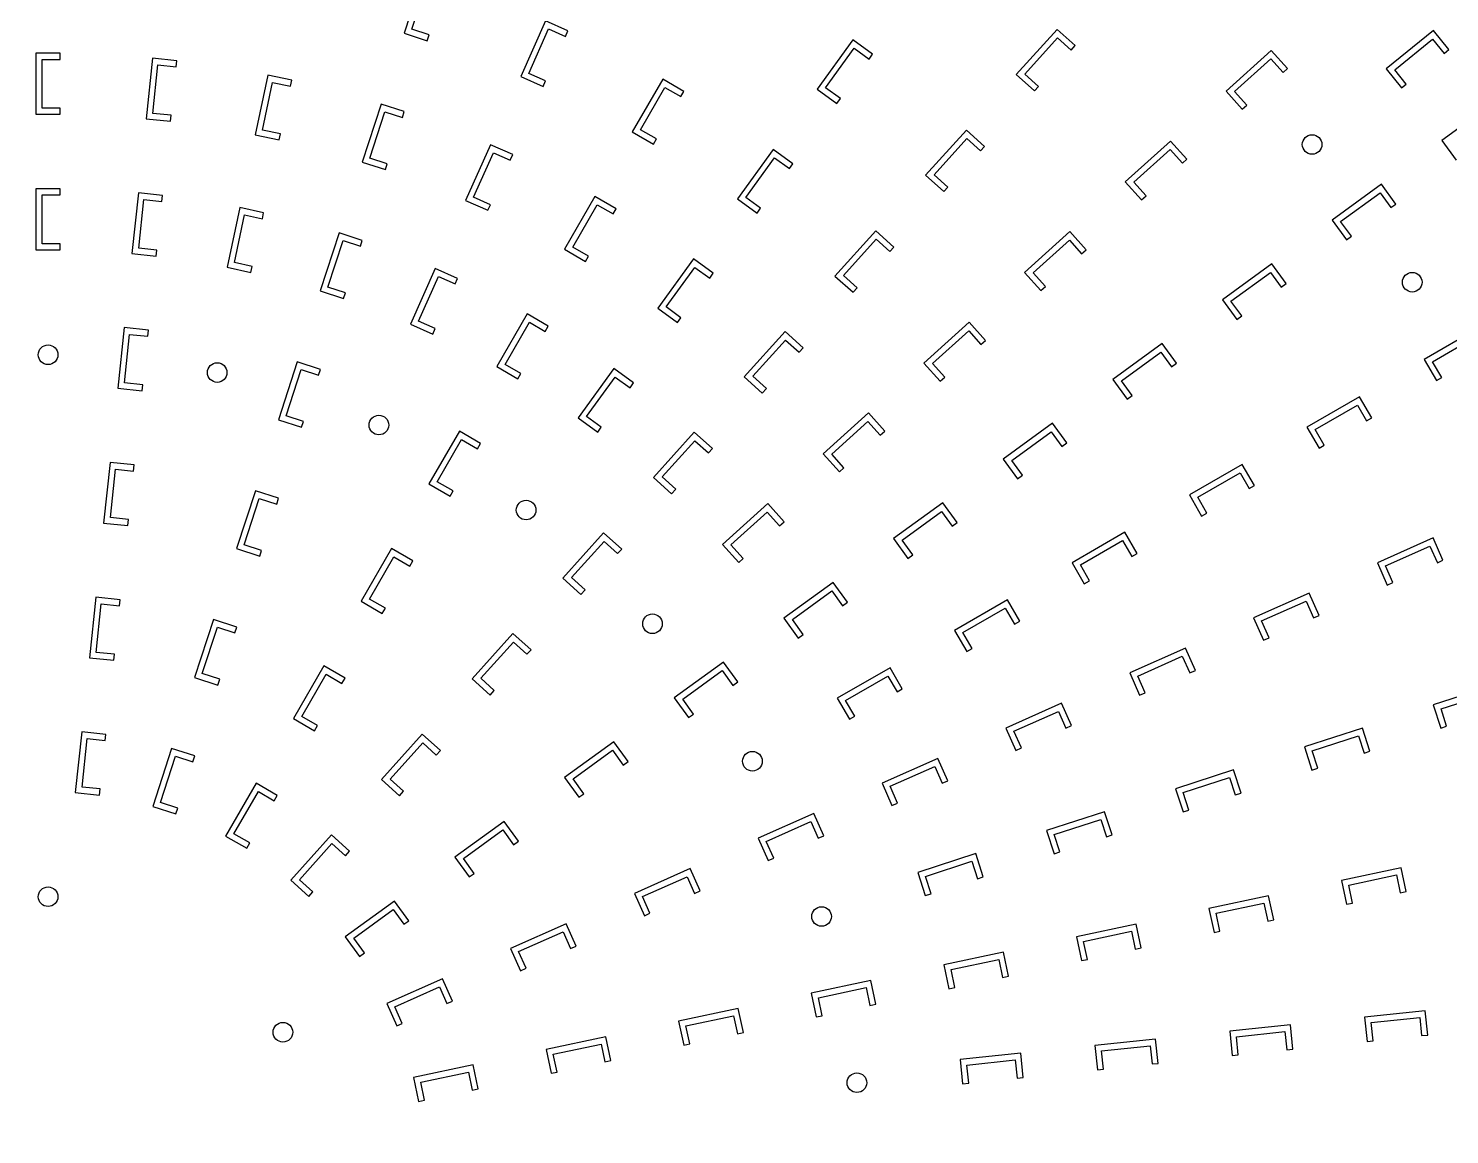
# Model space of a CAD drawing. Header units: inches. Extents: x 0.5 to 33.5, y 56.4 to 89.4.
# Drawn here: x 16.87 to 26.05, y 73.11 to 80.26 of the extents above; entities that cross this region are included whole.
import ezdxf

# ---------------------------------------------------------------- set-up
doc = ezdxf.new("R2010")
doc.units = ezdxf.units.IN
doc.layers.add('blue', color=5, linetype='CONTINUOUS')

msp = doc.modelspace()

# ---------------------------------------------------------------- linework, layer by layer
for p, q in [((19.4195, 80.6011), (19.2978, 80.2267)), ((19.3474, 80.252), (19.4447, 80.5515)), ((20.2112, 80.306), (20.0511, 79.9464)), ((20.355, 80.242), (20.2112, 80.306)), ((19.2978, 80.2267), (19.4476, 80.178)), ((19.4597, 80.2155), (19.3474, 80.252)), ((19.4476, 80.178), (19.4597, 80.2155)), ((20.103, 79.9663), (20.2311, 80.254)), ((20.2311, 80.254), (20.339, 80.206)), ((20.339, 80.206), (20.355, 80.242)), ((22.1951, 80.1844), (21.9637, 79.8659)), ((22.3225, 80.0919), (22.1951, 80.1844)), ((23.5136, 80.2517), (23.2501, 79.9592)), ((23.3057, 79.9621), (23.5165, 80.1961)), ((23.6306, 80.1464), (23.5136, 80.2517)), ((23.5165, 80.1961), (23.6043, 80.1171)), ((25.9435, 80.2436), (25.6375, 79.9958)), ((25.6929, 79.99), (25.9376, 80.1882)), ((25.9376, 80.1882), (26.012, 80.0964)), ((26.0426, 80.1212), (25.9435, 80.2436)), ((17.0787, 80.0969), (16.9213, 80.0969)), ((16.9213, 80.0969), (16.9213, 79.7031)), ((17.0787, 80.0575), (17.0787, 80.0969)), ((22.0187, 79.8746), (22.2038, 80.1294)), ((22.2038, 80.1294), (22.2994, 80.06)), ((23.6043, 80.1171), (23.6306, 80.1464)), ((24.8966, 80.1161), (24.604, 79.8527)), ((25.002, 79.9991), (24.8966, 80.1161)), ((26.012, 80.0964), (26.0426, 80.1212)), ((16.9606, 79.7425), (16.9606, 80.0575)), ((16.9606, 80.0575), (17.0787, 80.0575)), ((17.674, 80.0657), (17.6328, 79.6741)), ((17.8306, 80.0492), (17.674, 80.0657)), ((17.6761, 79.7092), (17.709, 80.0224)), ((17.709, 80.0224), (17.8265, 80.01)), ((17.8265, 80.01), (17.8306, 80.0492)), ((22.2994, 80.06), (22.3225, 80.0919)), ((24.6596, 79.8498), (24.8937, 80.0605)), ((24.8937, 80.0605), (24.9727, 79.9727)), ((18.4193, 79.956), (18.3374, 79.5709)), ((18.3841, 79.6012), (18.4496, 79.9093)), ((18.5733, 79.9232), (18.4193, 79.956)), ((18.4496, 79.9093), (18.5651, 79.8847)), ((18.5651, 79.8847), (18.5733, 79.9232)), ((20.0511, 79.9464), (20.1949, 79.8823)), ((20.2109, 79.9183), (20.103, 79.9663)), ((20.1949, 79.8823), (20.2109, 79.9183)), ((20.9677, 79.9298), (20.7709, 79.5888)), ((21.1041, 79.8511), (20.9677, 79.9298)), ((23.2501, 79.9592), (23.3672, 79.8538)), ((23.3935, 79.8831), (23.3057, 79.9621)), ((24.9727, 79.9727), (25.002, 79.9991)), ((25.6375, 79.9958), (25.7366, 79.8734)), ((25.7672, 79.8982), (25.6929, 79.99)), ((20.8247, 79.6033), (20.9821, 79.876)), ((20.9821, 79.876), (21.0844, 79.817)), ((21.0844, 79.817), (21.1041, 79.8511)), ((21.9637, 79.8659), (22.0911, 79.7734)), ((22.1143, 79.8052), (22.0187, 79.8746)), ((23.3672, 79.8538), (23.3935, 79.8831)), ((24.604, 79.8527), (24.7094, 79.7356)), ((24.7387, 79.762), (24.6596, 79.8498)), ((25.7366, 79.8734), (25.7672, 79.8982)), ((17.0787, 79.7425), (16.9606, 79.7425)), ((17.0787, 79.7031), (17.0787, 79.7425)), ((19.1491, 79.7689), (19.0274, 79.3945)), ((19.2988, 79.7203), (19.1491, 79.7689)), ((22.0911, 79.7734), (22.1143, 79.8052)), ((24.7094, 79.7356), (24.7387, 79.762)), ((26.3155, 79.7655), (25.997, 79.5341)), ((16.9213, 79.7031), (17.0787, 79.7031)), ((17.6328, 79.6741), (17.7894, 79.6577)), ((17.7935, 79.6968), (17.6761, 79.7092)), ((17.7894, 79.6577), (17.7935, 79.6968)), ((19.077, 79.4198), (19.1743, 79.7193)), ((19.1743, 79.7193), (19.2867, 79.6828)), ((19.2867, 79.6828), (19.2988, 79.7203)), ((18.3374, 79.5709), (18.4915, 79.5381)), ((18.4997, 79.5766), (18.3841, 79.6012)), ((18.4915, 79.5381), (18.4997, 79.5766)), ((20.7709, 79.5888), (20.9073, 79.5101)), ((20.927, 79.5442), (20.8247, 79.6033)), ((20.9073, 79.5101), (20.927, 79.5442)), ((22.9281, 79.6015), (22.6647, 79.3089)), ((22.7203, 79.3118), (22.931, 79.5459)), ((23.0451, 79.4961), (22.9281, 79.6015)), ((22.931, 79.5459), (23.0188, 79.4669)), ((19.8553, 79.5067), (19.6952, 79.147)), ((19.7471, 79.167), (19.8752, 79.4547)), ((19.9992, 79.4426), (19.8553, 79.5067)), ((19.8752, 79.4547), (19.9831, 79.4067)), ((21.6808, 79.4765), (21.4494, 79.158)), ((21.8082, 79.384), (21.6808, 79.4765)), ((23.0188, 79.4669), (23.0451, 79.4961)), ((24.2464, 79.5306), (23.9538, 79.2672)), ((24.0094, 79.2643), (24.2435, 79.475)), ((24.2435, 79.475), (24.3225, 79.3872)), ((24.3517, 79.4136), (24.2464, 79.5306)), ((25.997, 79.5341), (26.0896, 79.4066)), ((19.0274, 79.3945), (19.1772, 79.3458)), ((19.1893, 79.3833), (19.077, 79.4198)), ((19.1772, 79.3458), (19.1893, 79.3833)), ((19.9831, 79.4067), (19.9992, 79.4426)), ((21.5044, 79.1667), (21.6895, 79.4216)), ((21.6895, 79.4216), (21.7851, 79.3521)), ((21.7851, 79.3521), (21.8082, 79.384)), ((24.3225, 79.3872), (24.3517, 79.4136)), ((22.6647, 79.3089), (22.7817, 79.2035)), ((22.808, 79.2328), (22.7203, 79.3118)), ((23.9538, 79.2672), (24.0592, 79.1501)), ((17.0787, 79.2219), (16.9213, 79.2219)), ((16.9213, 79.2219), (16.9213, 78.8281)), ((16.9606, 78.8675), (16.9606, 79.1825)), ((16.9606, 79.1825), (17.0787, 79.1825)), ((17.0787, 79.1825), (17.0787, 79.2219)), ((17.5825, 79.1954), (17.5414, 78.8039)), ((17.7391, 79.179), (17.5825, 79.1954)), ((17.735, 79.1398), (17.7391, 79.179)), ((22.7817, 79.2035), (22.808, 79.2328)), ((24.0884, 79.1765), (24.0094, 79.2643)), ((24.0592, 79.1501), (24.0884, 79.1765)), ((25.6077, 79.2512), (25.2891, 79.0197)), ((25.3441, 79.011), (25.5989, 79.1962)), ((25.5989, 79.1962), (25.6684, 79.1006)), ((25.7002, 79.1237), (25.6077, 79.2512)), ((17.5846, 78.8389), (17.6175, 79.1522)), ((17.6175, 79.1522), (17.735, 79.1398)), ((18.2374, 79.1001), (18.1555, 78.715)), ((18.3914, 79.0673), (18.2374, 79.1001)), ((19.6952, 79.147), (19.839, 79.083)), ((19.855, 79.1189), (19.7471, 79.167)), ((19.839, 79.083), (19.855, 79.1189)), ((20.5302, 79.172), (20.3334, 78.8311)), ((20.3872, 78.8455), (20.5446, 79.1182)), ((20.6666, 79.0933), (20.5302, 79.172)), ((20.5446, 79.1182), (20.6469, 79.0592)), ((20.6469, 79.0592), (20.6666, 79.0933)), ((21.4494, 79.158), (21.5768, 79.0655)), ((21.5999, 79.0973), (21.5044, 79.1667)), ((21.5768, 79.0655), (21.5999, 79.0973)), ((25.6684, 79.1006), (25.7002, 79.1237)), ((18.2022, 78.7453), (18.2677, 79.0534)), ((18.2677, 79.0534), (18.3832, 79.0288)), ((18.3832, 79.0288), (18.3914, 79.0673)), ((25.2891, 79.0197), (25.3817, 78.8923)), ((25.4136, 78.9155), (25.3441, 79.011)), ((18.8787, 78.9368), (18.757, 78.5623)), ((19.0284, 78.8881), (18.8787, 78.9368)), ((22.3426, 78.9512), (22.0792, 78.6587)), ((22.4596, 78.8459), (22.3426, 78.9512)), ((23.5961, 78.9451), (23.3035, 78.6817)), ((23.7015, 78.8281), (23.5961, 78.9451)), ((25.3817, 78.8923), (25.4136, 78.9155)), ((16.9213, 78.8281), (17.0787, 78.8281)), ((17.0787, 78.8675), (16.9606, 78.8675)), ((17.0787, 78.8281), (17.0787, 78.8675)), ((17.7021, 78.8266), (17.5846, 78.8389)), ((17.698, 78.7874), (17.7021, 78.8266)), ((18.8066, 78.5876), (18.9039, 78.8872)), ((18.9039, 78.8872), (19.0163, 78.8507)), ((19.0163, 78.8507), (19.0284, 78.8881)), ((20.3334, 78.8311), (20.4698, 78.7523)), ((20.4895, 78.7864), (20.3872, 78.8455)), ((22.1348, 78.6616), (22.3455, 78.8956)), ((22.3455, 78.8956), (22.4333, 78.8166)), ((22.4333, 78.8166), (22.4596, 78.8459)), ((23.3591, 78.6788), (23.5932, 78.8895)), ((23.5932, 78.8895), (23.6722, 78.8018)), ((23.6722, 78.8018), (23.7015, 78.8281)), ((17.5414, 78.8039), (17.698, 78.7874)), ((18.3177, 78.7207), (18.2022, 78.7453)), ((18.3096, 78.6822), (18.3177, 78.7207)), ((20.4698, 78.7523), (20.4895, 78.7864)), ((21.1665, 78.7687), (20.9351, 78.4501)), ((21.2939, 78.6761), (21.1665, 78.7687)), ((24.8998, 78.7368), (24.5813, 78.5054)), ((24.9923, 78.6094), (24.8998, 78.7368)), ((18.1555, 78.715), (18.3096, 78.6822)), ((19.4994, 78.7073), (19.3393, 78.3477)), ((19.3912, 78.3676), (19.5193, 78.6553)), ((19.6433, 78.6433), (19.4994, 78.7073)), ((19.5193, 78.6553), (19.6272, 78.6073)), ((19.6272, 78.6073), (19.6433, 78.6433)), ((20.9901, 78.4589), (21.1752, 78.7137)), ((21.1752, 78.7137), (21.2708, 78.6442)), ((21.2708, 78.6442), (21.2939, 78.6761)), ((22.0792, 78.6587), (22.1962, 78.5533)), ((22.2225, 78.5825), (22.1348, 78.6616)), ((23.3035, 78.6817), (23.4089, 78.5647)), ((23.4382, 78.591), (23.3591, 78.6788)), ((24.6362, 78.4967), (24.8911, 78.6818)), ((24.8911, 78.6818), (24.9605, 78.5863)), ((18.757, 78.5623), (18.9068, 78.5137)), ((18.919, 78.5511), (18.8066, 78.5876)), ((18.9068, 78.5137), (18.919, 78.5511)), ((22.1962, 78.5533), (22.2225, 78.5825)), ((23.4089, 78.5647), (23.4382, 78.591)), ((24.9605, 78.5863), (24.9923, 78.6094)), ((20.9351, 78.4501), (21.0625, 78.3576)), ((21.0856, 78.3894), (20.9901, 78.4589)), ((24.5813, 78.5054), (24.6738, 78.378)), ((24.7057, 78.4012), (24.6362, 78.4967)), ((19.4991, 78.3196), (19.3912, 78.3676)), ((20.0927, 78.4143), (19.8959, 78.0733)), ((19.9497, 78.0877), (20.1071, 78.3605)), ((20.2291, 78.3355), (20.0927, 78.4143)), ((20.1071, 78.3605), (20.2094, 78.3014)), ((21.0625, 78.3576), (21.0856, 78.3894)), ((22.9459, 78.3596), (22.6533, 78.0962)), ((23.0512, 78.2426), (22.9459, 78.3596)), ((24.6738, 78.378), (24.7057, 78.4012)), ((17.491, 78.3252), (17.4499, 77.9337)), ((17.6477, 78.3088), (17.491, 78.3252)), ((17.4932, 77.9687), (17.5261, 78.282)), ((17.5261, 78.282), (17.6435, 78.2696)), ((17.6435, 78.2696), (17.6477, 78.3088)), ((19.3393, 78.3477), (19.4831, 78.2836)), ((19.4831, 78.2836), (19.4991, 78.3196)), ((20.2094, 78.3014), (20.2291, 78.3355)), ((21.7571, 78.301), (21.4937, 78.0084)), ((21.8741, 78.1956), (21.7571, 78.301)), ((22.7089, 78.0933), (22.943, 78.304)), ((22.943, 78.304), (23.022, 78.2163)), ((26.2244, 78.3166), (25.8834, 78.1198)), ((25.9372, 78.1054), (26.21, 78.2628)), ((21.5493, 78.0113), (21.76, 78.2454)), ((21.76, 78.2454), (21.8478, 78.1664)), ((21.8478, 78.1664), (21.8741, 78.1956)), ((23.022, 78.2163), (23.0512, 78.2426)), ((24.1919, 78.2225), (23.8734, 77.9911)), ((23.9284, 77.9824), (24.1832, 78.1675)), ((24.1832, 78.1675), (24.2526, 78.072)), ((24.2844, 78.0951), (24.1919, 78.2225)), ((18.6083, 78.1046), (18.4866, 77.7302)), ((18.7581, 78.0559), (18.6083, 78.1046)), ((20.052, 78.0287), (19.9497, 78.0877)), ((22.6533, 78.0962), (22.7587, 77.9792)), ((22.7879, 78.0055), (22.7089, 78.0933)), ((24.2526, 78.072), (24.2844, 78.0951)), ((25.8834, 78.1198), (25.9622, 77.9834)), ((25.9963, 78.0031), (25.9372, 78.1054)), ((18.5362, 77.7554), (18.6336, 78.055)), ((18.6336, 78.055), (18.7459, 78.0185)), ((18.7459, 78.0185), (18.7581, 78.0559)), ((19.8959, 78.0733), (20.0323, 77.9946)), ((20.0323, 77.9946), (20.052, 78.0287)), ((20.6522, 78.0608), (20.4208, 77.7423)), ((20.4758, 77.751), (20.6609, 78.0058)), ((20.7796, 77.9682), (20.6522, 78.0608)), ((20.6609, 78.0058), (20.7565, 77.9364)), ((21.4937, 78.0084), (21.6107, 77.903)), ((21.6371, 77.9323), (21.5493, 78.0113)), ((22.7587, 77.9792), (22.7879, 78.0055)), ((23.8734, 77.9911), (23.9659, 77.8637)), ((25.9622, 77.9834), (25.9963, 78.0031)), ((17.4499, 77.9337), (17.6065, 77.9172)), ((17.6106, 77.9564), (17.4932, 77.9687)), ((17.6065, 77.9172), (17.6106, 77.9564)), ((20.7565, 77.9364), (20.7796, 77.9682)), ((21.6107, 77.903), (21.6371, 77.9323)), ((23.9978, 77.8869), (23.9284, 77.9824)), ((23.9659, 77.8637), (23.9978, 77.8869)), ((25.4666, 77.8791), (25.1256, 77.6823)), ((25.1794, 77.6679), (25.4522, 77.8253)), ((25.4522, 77.8253), (25.5112, 77.723)), ((25.5453, 77.7427), (25.4666, 77.8791)), ((18.4866, 77.7302), (18.6364, 77.6815)), ((18.6486, 77.7189), (18.5362, 77.7554)), ((18.6364, 77.6815), (18.6486, 77.7189)), ((20.4208, 77.7423), (20.5482, 77.6497)), ((20.5713, 77.6815), (20.4758, 77.751)), ((22.2956, 77.7741), (22.003, 77.5107)), ((22.0586, 77.5078), (22.2927, 77.7185)), ((22.2927, 77.7185), (22.3717, 77.6308)), ((22.401, 77.6571), (22.2956, 77.7741)), ((23.484, 77.7082), (23.1655, 77.4768)), ((23.5765, 77.5808), (23.484, 77.7082)), ((25.5112, 77.723), (25.5453, 77.7427)), ((19.6552, 77.6565), (19.4584, 77.3155)), ((19.7916, 77.5777), (19.6552, 77.6565)), ((20.5482, 77.6497), (20.5713, 77.6815)), ((21.1716, 77.6507), (20.9082, 77.3582)), ((21.2887, 77.5454), (21.1716, 77.6507)), ((22.3717, 77.6308), (22.401, 77.6571)), ((23.2205, 77.4681), (23.4753, 77.6532)), ((23.4753, 77.6532), (23.5447, 77.5577)), ((25.1256, 77.6823), (25.2044, 77.5459)), ((25.2385, 77.5656), (25.1794, 77.6679)), ((19.5122, 77.3299), (19.6696, 77.6027)), ((19.6696, 77.6027), (19.7719, 77.5436)), ((19.7719, 77.5436), (19.7916, 77.5777)), ((20.9638, 77.3611), (21.1745, 77.5951)), ((21.1745, 77.5951), (21.2623, 77.5161)), ((21.2623, 77.5161), (21.2887, 77.5454)), ((23.5447, 77.5577), (23.5765, 77.5808)), ((25.2044, 77.5459), (25.2385, 77.5656)), ((17.3996, 77.455), (17.3584, 77.0635)), ((17.5562, 77.4386), (17.3996, 77.455)), ((17.5521, 77.3994), (17.5562, 77.4386)), ((22.003, 77.5107), (22.1084, 77.3937)), ((22.1377, 77.42), (22.0586, 77.5078)), ((23.1655, 77.4768), (23.258, 77.3494)), ((23.2899, 77.3725), (23.2205, 77.4681)), ((24.7088, 77.4416), (24.3679, 77.2448)), ((24.7876, 77.3052), (24.7088, 77.4416)), ((17.4017, 77.0985), (17.4346, 77.4118)), ((17.4346, 77.4118), (17.5521, 77.3994)), ((20.9082, 77.3582), (21.0252, 77.2528)), ((21.0516, 77.282), (20.9638, 77.3611)), ((22.1084, 77.3937), (22.1377, 77.42)), ((23.258, 77.3494), (23.2899, 77.3725)), ((24.4217, 77.2304), (24.6944, 77.3878)), ((24.6944, 77.3878), (24.7535, 77.2855)), ((18.3379, 77.2724), (18.2162, 76.898)), ((18.4877, 77.2238), (18.3379, 77.2724)), ((19.4584, 77.3155), (19.5948, 77.2368)), ((19.6145, 77.2709), (19.5122, 77.3299)), ((19.5948, 77.2368), (19.6145, 77.2709)), ((21.0252, 77.2528), (21.0516, 77.282)), ((24.7535, 77.2855), (24.7876, 77.3052)), ((18.2658, 76.9233), (18.3632, 77.2228)), ((18.3632, 77.2228), (18.4755, 77.1863)), ((18.4755, 77.1863), (18.4877, 77.2238)), ((21.6454, 77.1887), (21.3528, 76.9252)), ((21.7507, 77.0716), (21.6454, 77.1887)), ((22.7761, 77.1939), (22.4576, 76.9625)), ((22.8687, 77.0665), (22.7761, 77.1939)), ((24.3679, 77.2448), (24.4466, 77.1084)), ((24.4807, 77.1281), (24.4217, 77.2304)), ((17.5192, 77.0862), (17.4017, 77.0985)), ((17.515, 77.047), (17.5192, 77.0862)), ((21.4084, 76.9223), (21.6424, 77.1331)), ((21.6424, 77.1331), (21.7215, 77.0453)), ((21.7215, 77.0453), (21.7507, 77.0716)), ((22.5126, 76.9538), (22.7674, 77.1389)), ((22.7674, 77.1389), (22.8368, 77.0434)), ((22.8368, 77.0434), (22.8687, 77.0665)), ((24.4466, 77.1084), (24.4807, 77.1281)), ((17.3584, 77.0635), (17.515, 77.047)), ((20.5861, 77.0005), (20.3227, 76.7079)), ((20.7032, 76.8951), (20.5861, 77.0005)), ((23.9511, 77.0041), (23.6101, 76.8073)), ((24.0298, 76.8677), (23.9511, 77.0041)), ((18.2162, 76.898), (18.366, 76.8493)), ((18.3782, 76.8868), (18.2658, 76.9233)), ((18.366, 76.8493), (18.3782, 76.8868)), ((19.2177, 76.8987), (19.0209, 76.5578)), ((19.3541, 76.82), (19.2177, 76.8987)), ((20.3783, 76.7108), (20.5891, 76.9449)), ((20.5891, 76.9449), (20.6768, 76.8659)), ((20.6768, 76.8659), (20.7032, 76.8951)), ((21.3528, 76.9252), (21.4582, 76.8082)), ((21.4874, 76.8345), (21.4084, 76.9223)), ((22.4576, 76.9625), (22.5501, 76.8351)), ((22.582, 76.8582), (22.5126, 76.9538)), ((23.6639, 76.7929), (23.9366, 76.9503)), ((23.9366, 76.9503), (23.9957, 76.848)), ((25.9407, 76.9668), (25.581, 76.8067)), ((25.633, 76.7868), (25.9207, 76.9149)), ((25.9207, 76.9149), (25.9688, 76.807)), ((26.0047, 76.823), (25.9407, 76.9668)), ((19.0747, 76.5722), (19.2321, 76.8449)), ((19.2321, 76.8449), (19.3344, 76.7859)), ((19.3344, 76.7859), (19.3541, 76.82)), ((21.4582, 76.8082), (21.4874, 76.8345)), ((22.5501, 76.8351), (22.582, 76.8582)), ((23.6101, 76.8073), (23.6888, 76.6709)), ((23.7229, 76.6906), (23.6639, 76.7929)), ((23.9957, 76.848), (24.0298, 76.8677)), ((25.581, 76.8067), (25.6451, 76.6628)), ((25.9688, 76.807), (26.0047, 76.823)), ((20.3227, 76.7079), (20.4397, 76.6025)), ((20.4661, 76.6318), (20.3783, 76.7108)), ((25.681, 76.6789), (25.633, 76.7868)), ((20.4397, 76.6025), (20.4661, 76.6318)), ((22.0682, 76.6796), (21.7497, 76.4482)), ((21.8047, 76.4395), (22.0595, 76.6246)), ((22.0595, 76.6246), (22.1289, 76.529)), ((22.1608, 76.5522), (22.0682, 76.6796)), ((23.6888, 76.6709), (23.7229, 76.6906)), ((25.1413, 76.6109), (24.7817, 76.4508)), ((25.2054, 76.4671), (25.1413, 76.6109)), ((25.6451, 76.6628), (25.681, 76.6789)), ((17.3081, 76.5848), (17.267, 76.1933)), ((17.4647, 76.5684), (17.3081, 76.5848)), ((17.3102, 76.2283), (17.3432, 76.5416)), ((17.3432, 76.5416), (17.4606, 76.5292)), ((17.4606, 76.5292), (17.4647, 76.5684)), ((19.0209, 76.5578), (19.1573, 76.479)), ((19.177, 76.5131), (19.0747, 76.5722)), ((22.1289, 76.529), (22.1608, 76.5522)), ((23.1933, 76.5666), (22.8523, 76.3698)), ((23.272, 76.4302), (23.1933, 76.5666)), ((24.8336, 76.4309), (25.1214, 76.559)), ((25.1214, 76.559), (25.1694, 76.4511)), ((18.0675, 76.4402), (17.9458, 76.0658)), ((18.2173, 76.3916), (18.0675, 76.4402)), ((19.1573, 76.479), (19.177, 76.5131)), ((21.7497, 76.4482), (21.8423, 76.3208)), ((21.8741, 76.3439), (21.8047, 76.4395)), ((22.9061, 76.3554), (23.1789, 76.5128)), ((23.1789, 76.5128), (23.2379, 76.4105)), ((23.2379, 76.4105), (23.272, 76.4302)), ((24.7817, 76.4508), (24.8457, 76.3069)), ((24.8817, 76.323), (24.8336, 76.4309)), ((25.1694, 76.4511), (25.2054, 76.4671)), ((17.9955, 76.0911), (18.0928, 76.3906)), ((18.0928, 76.3906), (18.2051, 76.3541)), ((18.2051, 76.3541), (18.2173, 76.3916)), ((20.0006, 76.3502), (19.7372, 76.0577)), ((20.1177, 76.2449), (20.0006, 76.3502)), ((21.8423, 76.3208), (21.8741, 76.3439)), ((22.8523, 76.3698), (22.9311, 76.2334)), ((22.9652, 76.2531), (22.9061, 76.3554)), ((19.7928, 76.0606), (20.0036, 76.2946)), ((20.0036, 76.2946), (20.0913, 76.2156)), ((20.0913, 76.2156), (20.1177, 76.2449)), ((22.9311, 76.2334), (22.9652, 76.2531)), ((24.342, 76.255), (23.9823, 76.0949)), ((24.406, 76.1112), (24.342, 76.255)), ((24.8457, 76.3069), (24.8817, 76.323)), ((17.267, 76.1933), (17.4236, 76.1768)), ((17.4277, 76.216), (17.3102, 76.2283)), ((17.4236, 76.1768), (17.4277, 76.216)), ((21.3603, 76.1653), (21.0418, 75.9339)), ((21.4529, 76.0379), (21.3603, 76.1653)), ((24.0343, 76.075), (24.322, 76.2031)), ((24.322, 76.2031), (24.3701, 76.0952)), ((17.9458, 76.0658), (18.0956, 76.0172)), ((18.1078, 76.0546), (17.9955, 76.0911)), ((18.7802, 76.1409), (18.5834, 75.8)), ((18.6372, 75.8144), (18.7946, 76.0872)), ((18.9166, 76.0622), (18.7802, 76.1409)), ((18.7946, 76.0872), (18.8969, 76.0281)), ((18.8969, 76.0281), (18.9166, 76.0622)), ((19.7372, 76.0577), (19.8542, 75.9523)), ((19.8806, 75.9815), (19.7928, 76.0606)), ((21.0968, 75.9252), (21.3516, 76.1103)), ((21.3516, 76.1103), (21.421, 76.0147)), ((22.4355, 76.1291), (22.0946, 75.9323)), ((22.1483, 75.9179), (22.4211, 76.0753)), ((22.4211, 76.0753), (22.4802, 75.973)), ((22.5143, 75.9927), (22.4355, 76.1291)), ((23.9823, 76.0949), (24.0464, 75.9511)), ((24.0823, 75.9671), (24.0343, 76.075)), ((24.3701, 76.0952), (24.406, 76.1112)), ((18.0956, 76.0172), (18.1078, 76.0546)), ((19.8542, 75.9523), (19.8806, 75.9815)), ((21.421, 76.0147), (21.4529, 76.0379)), ((22.4802, 75.973), (22.5143, 75.9927)), ((24.0464, 75.9511), (24.0823, 75.9671)), ((26.3168, 76.01), (25.9424, 75.8883)), ((21.0418, 75.9339), (21.1344, 75.8065)), ((21.1662, 75.8296), (21.0968, 75.9252)), ((22.0946, 75.9323), (22.1733, 75.7959)), ((22.2074, 75.8156), (22.1483, 75.9179)), ((23.5426, 75.8992), (23.183, 75.739)), ((23.6067, 75.7553), (23.5426, 75.8992)), ((25.9424, 75.8883), (25.991, 75.7386)), ((25.992, 75.8631), (26.2915, 75.9604)), ((18.5834, 75.8), (18.7198, 75.7212)), ((18.7395, 75.7553), (18.6372, 75.8144)), ((21.1344, 75.8065), (21.1662, 75.8296)), ((22.1733, 75.7959), (22.2074, 75.8156)), ((23.2349, 75.7191), (23.5227, 75.8472)), ((23.5227, 75.8472), (23.5707, 75.7393)), ((26.0285, 75.7507), (25.992, 75.8631)), ((17.2167, 75.7146), (17.1755, 75.3231)), ((17.3733, 75.6982), (17.2167, 75.7146)), ((17.3692, 75.659), (17.3733, 75.6982)), ((18.7198, 75.7212), (18.7395, 75.7553)), ((19.4152, 75.7), (19.1517, 75.4074)), ((19.5322, 75.5946), (19.4152, 75.7)), ((23.183, 75.739), (23.247, 75.5952)), ((23.283, 75.6112), (23.2349, 75.7191)), ((23.5707, 75.7393), (23.6067, 75.7553)), ((25.4846, 75.7396), (25.1102, 75.618)), ((25.1598, 75.5927), (25.4594, 75.69)), ((25.4594, 75.69), (25.4958, 75.5777)), ((25.5333, 75.5898), (25.4846, 75.7396)), ((25.991, 75.7386), (26.0285, 75.7507)), ((17.2188, 75.3581), (17.2517, 75.6714)), ((17.2517, 75.6714), (17.3692, 75.659)), ((17.7971, 75.6081), (17.6755, 75.2336)), ((17.9469, 75.5594), (17.7971, 75.6081)), ((19.2073, 75.4103), (19.4181, 75.6444)), ((19.4181, 75.6444), (19.5058, 75.5653)), ((20.6524, 75.651), (20.3339, 75.4196)), ((20.745, 75.5236), (20.6524, 75.651)), ((23.247, 75.5952), (23.283, 75.6112)), ((25.1102, 75.618), (25.1589, 75.4682)), ((17.7251, 75.2589), (17.8224, 75.5585)), ((17.8224, 75.5585), (17.9347, 75.522)), ((17.9347, 75.522), (17.9469, 75.5594)), ((19.5058, 75.5653), (19.5322, 75.5946)), ((20.3889, 75.4108), (20.6437, 75.596)), ((20.6437, 75.596), (20.7131, 75.5004)), ((20.7131, 75.5004), (20.745, 75.5236)), ((22.7433, 75.5433), (22.3836, 75.3831)), ((22.8073, 75.3994), (22.7433, 75.5433)), ((25.1963, 75.4803), (25.1598, 75.5927)), ((25.4958, 75.5777), (25.5333, 75.5898)), ((20.3339, 75.4196), (20.4265, 75.2922)), ((22.4356, 75.3632), (22.7233, 75.4913)), ((22.7233, 75.4913), (22.7714, 75.3834)), ((24.6525, 75.4692), (24.278, 75.3476)), ((24.3276, 75.3223), (24.6272, 75.4196)), ((24.6272, 75.4196), (24.6637, 75.3073)), ((24.7011, 75.3195), (24.6525, 75.4692)), ((25.1589, 75.4682), (25.1963, 75.4803)), ((17.1755, 75.3231), (17.3321, 75.3066)), ((17.3362, 75.3458), (17.2188, 75.3581)), ((17.3321, 75.3066), (17.3362, 75.3458)), ((18.3427, 75.3832), (18.1459, 75.0422)), ((18.1997, 75.0566), (18.3571, 75.3294)), ((18.4791, 75.3044), (18.3427, 75.3832)), ((18.3571, 75.3294), (18.4594, 75.2703)), ((19.1517, 75.4074), (19.2688, 75.302)), ((19.2951, 75.3313), (19.2073, 75.4103)), ((19.2688, 75.302), (19.2951, 75.3313)), ((20.4583, 75.3153), (20.3889, 75.4108)), ((22.3836, 75.3831), (22.4477, 75.2393)), ((22.4836, 75.2553), (22.4356, 75.3632)), ((22.7714, 75.3834), (22.8073, 75.3994)), ((24.278, 75.3476), (24.3267, 75.1978)), ((24.3641, 75.21), (24.3276, 75.3223)), ((17.6755, 75.2336), (17.8252, 75.185)), ((17.8374, 75.2224), (17.7251, 75.2589)), ((18.4594, 75.2703), (18.4791, 75.3044)), ((20.4265, 75.2922), (20.4583, 75.3153)), ((22.4477, 75.2393), (22.4836, 75.2553)), ((24.6637, 75.3073), (24.7011, 75.3195)), ((17.8252, 75.185), (17.8374, 75.2224)), ((21.9439, 75.1874), (21.5843, 75.0272)), ((22.008, 75.0435), (21.9439, 75.1874)), ((23.8203, 75.1988), (23.4458, 75.0772)), ((23.4955, 75.0519), (23.795, 75.1492)), ((23.795, 75.1492), (23.8315, 75.0369)), ((23.8689, 75.0491), (23.8203, 75.1988)), ((24.3267, 75.1978), (24.3641, 75.21)), ((18.302, 74.9976), (18.1997, 75.0566)), ((18.8297, 75.0497), (18.5662, 74.7572)), ((18.9467, 74.9444), (18.8297, 75.0497)), ((19.9445, 75.1367), (19.626, 74.9052)), ((19.681, 74.8965), (19.9358, 75.0817)), ((19.9358, 75.0817), (20.0052, 74.9861)), ((20.0371, 75.0093), (19.9445, 75.1367)), ((21.6362, 75.0073), (21.924, 75.1354)), ((21.924, 75.1354), (21.972, 75.0275)), ((23.4458, 75.0772), (23.4945, 74.9274)), ((23.532, 74.9396), (23.4955, 75.0519)), ((23.8315, 75.0369), (23.8689, 75.0491)), ((18.1459, 75.0422), (18.2823, 74.9635)), ((18.2823, 74.9635), (18.302, 74.9976)), ((18.6218, 74.7601), (18.8326, 74.9941)), ((18.8326, 74.9941), (18.9204, 74.9151)), ((20.0052, 74.9861), (20.0371, 75.0093)), ((21.5843, 75.0272), (21.6483, 74.8834)), ((21.6843, 74.8994), (21.6362, 75.0073)), ((21.972, 75.0275), (22.008, 75.0435)), ((18.9204, 74.9151), (18.9467, 74.9444)), ((19.626, 74.9052), (19.7186, 74.7778)), ((19.7504, 74.801), (19.681, 74.8965)), ((21.6483, 74.8834), (21.6843, 74.8994)), ((22.9881, 74.9284), (22.6137, 74.8068)), ((22.6633, 74.7815), (22.9628, 74.8788)), ((22.9628, 74.8788), (22.9993, 74.7665)), ((23.0368, 74.7787), (22.9881, 74.9284)), ((23.4945, 74.9274), (23.532, 74.9396)), ((19.7186, 74.7778), (19.7504, 74.801)), ((21.1446, 74.8315), (20.7849, 74.6713)), ((20.8369, 74.6514), (21.1246, 74.7795)), ((21.1246, 74.7795), (21.1727, 74.6716)), ((21.2086, 74.6876), (21.1446, 74.8315)), ((22.6137, 74.8068), (22.6623, 74.657)), ((22.6998, 74.6692), (22.6633, 74.7815)), ((22.9993, 74.7665), (23.0368, 74.7787)), ((25.735, 74.8372), (25.3499, 74.7553)), ((25.3966, 74.725), (25.7046, 74.7905)), ((25.7046, 74.7905), (25.7292, 74.6749)), ((25.7677, 74.6831), (25.735, 74.8372)), ((18.5662, 74.7572), (18.6833, 74.6518)), ((18.7096, 74.681), (18.6218, 74.7601)), ((18.6833, 74.6518), (18.7096, 74.681)), ((21.1727, 74.6716), (21.2086, 74.6876)), ((25.3499, 74.7553), (25.3826, 74.6013)), ((25.4211, 74.6095), (25.3966, 74.725)), ((25.7292, 74.6749), (25.7677, 74.6831)), ((19.2366, 74.6223), (18.9181, 74.3909)), ((19.3292, 74.4949), (19.2366, 74.6223)), ((20.7849, 74.6713), (20.849, 74.5275)), ((20.8849, 74.5435), (20.8369, 74.6514)), ((22.6623, 74.657), (22.6998, 74.6692)), ((24.8791, 74.6553), (24.494, 74.5734)), ((24.5407, 74.5431), (24.8488, 74.6086)), ((24.8488, 74.6086), (24.8733, 74.493)), ((24.9118, 74.5012), (24.8791, 74.6553)), ((25.3826, 74.6013), (25.4211, 74.6095)), ((18.9731, 74.3822), (19.2279, 74.5674)), ((19.2279, 74.5674), (19.2974, 74.4718)), ((20.849, 74.5275), (20.8849, 74.5435)), ((24.494, 74.5734), (24.5267, 74.4194)), ((24.5652, 74.4275), (24.5407, 74.5431)), ((24.8733, 74.493), (24.9118, 74.5012)), ((19.2974, 74.4718), (19.3292, 74.4949)), ((20.3452, 74.4756), (19.9856, 74.3154)), ((20.0375, 74.2955), (20.3253, 74.4236)), ((20.3253, 74.4236), (20.3733, 74.3157)), ((20.4093, 74.3317), (20.3452, 74.4756)), ((24.0232, 74.4733), (23.6381, 74.3915)), ((23.6848, 74.3611), (23.9929, 74.4266)), ((23.9929, 74.4266), (24.0174, 74.3111)), ((24.056, 74.3193), (24.0232, 74.4733)), ((24.5267, 74.4194), (24.5652, 74.4275)), ((18.9181, 74.3909), (19.0107, 74.2635)), ((19.0425, 74.2867), (18.9731, 74.3822)), ((19.9856, 74.3154), (20.0496, 74.1716)), ((20.3733, 74.3157), (20.4093, 74.3317)), ((23.6381, 74.3915), (23.6709, 74.2374)), ((23.7094, 74.2456), (23.6848, 74.3611)), ((24.0174, 74.3111), (24.056, 74.3193)), ((19.0107, 74.2635), (19.0425, 74.2867)), ((20.0856, 74.1876), (20.0375, 74.2955)), ((23.1673, 74.2914), (22.7822, 74.2096)), ((22.8289, 74.1792), (23.137, 74.2447)), ((23.137, 74.2447), (23.1616, 74.1292)), ((23.2001, 74.1374), (23.1673, 74.2914)), ((23.6709, 74.2374), (23.7094, 74.2456)), ((20.0496, 74.1716), (20.0856, 74.1876)), ((22.7822, 74.2096), (22.815, 74.0555)), ((22.8535, 74.0637), (22.8289, 74.1792)), ((23.1616, 74.1292), (23.2001, 74.1374)), ((19.5459, 74.1197), (19.1862, 73.9596)), ((19.2382, 73.9396), (19.5259, 74.0677)), ((19.5259, 74.0677), (19.5739, 73.9598)), ((19.6099, 73.9758), (19.5459, 74.1197)), ((22.3115, 74.1095), (21.9264, 74.0276)), ((21.9731, 73.9973), (22.2811, 74.0628)), ((22.2811, 74.0628), (22.3057, 73.9473)), ((22.3442, 73.9554), (22.3115, 74.1095)), ((22.815, 74.0555), (22.8535, 74.0637)), ((19.1862, 73.9596), (19.2503, 73.8157)), ((19.5739, 73.9598), (19.6099, 73.9758)), ((21.9264, 74.0276), (21.9591, 73.8736)), ((21.9976, 73.8818), (21.9731, 73.9973)), ((22.3057, 73.9473), (22.3442, 73.9554)), ((19.2862, 73.8317), (19.2382, 73.9396)), ((21.4556, 73.9276), (21.0705, 73.8457)), ((21.1172, 73.8154), (21.4252, 73.8809)), ((21.4252, 73.8809), (21.4498, 73.7653)), ((21.4883, 73.7735), (21.4556, 73.9276)), ((21.9591, 73.8736), (21.9976, 73.8818)), ((25.8896, 73.9135), (25.4981, 73.8724)), ((25.4981, 73.8724), (25.5145, 73.7157)), ((25.5413, 73.8373), (25.8546, 73.8702)), ((25.8546, 73.8702), (25.8669, 73.7528)), ((25.9061, 73.7569), (25.8896, 73.9135)), ((19.2503, 73.8157), (19.2862, 73.8317)), ((21.0705, 73.8457), (21.1032, 73.6917)), ((21.1417, 73.6999), (21.1172, 73.8154)), ((21.4498, 73.7653), (21.4883, 73.7735)), ((25.0194, 73.822), (24.6279, 73.7809)), ((24.6279, 73.7809), (24.6443, 73.6243)), ((24.6711, 73.7459), (24.9844, 73.7788)), ((24.9844, 73.7788), (24.9967, 73.6613)), ((25.0359, 73.6654), (25.0194, 73.822)), ((25.5537, 73.7199), (25.5413, 73.8373)), ((20.5997, 73.7456), (20.2146, 73.6638)), ((20.2613, 73.6335), (20.5694, 73.6989)), ((20.5694, 73.6989), (20.5939, 73.5834)), ((20.6324, 73.5916), (20.5997, 73.7456)), ((21.1032, 73.6917), (21.1417, 73.6999)), ((24.1492, 73.7306), (23.7577, 73.6894)), ((23.7577, 73.6894), (23.7741, 73.5328)), ((23.8009, 73.6544), (24.1142, 73.6873)), ((24.1142, 73.6873), (24.1265, 73.5699)), ((24.1657, 73.574), (24.1492, 73.7306)), ((24.6835, 73.6284), (24.6711, 73.7459)), ((25.5145, 73.7157), (25.5537, 73.7199)), ((25.8669, 73.7528), (25.9061, 73.7569)), ((20.2146, 73.6638), (20.2473, 73.5097)), ((20.2858, 73.5179), (20.2613, 73.6335)), ((20.5939, 73.5834), (20.6324, 73.5916)), ((23.279, 73.6391), (22.8874, 73.598)), ((22.8874, 73.598), (22.9039, 73.4414)), ((22.9307, 73.5629), (23.2439, 73.5959)), ((23.2439, 73.5959), (23.2563, 73.4784)), ((23.2954, 73.4825), (23.279, 73.6391)), ((23.8133, 73.5369), (23.8009, 73.6544)), ((24.6443, 73.6243), (24.6835, 73.6284)), ((24.9967, 73.6613), (25.0359, 73.6654)), ((19.7438, 73.5637), (19.3587, 73.4819)), ((19.4054, 73.4515), (19.7135, 73.517)), ((19.7135, 73.517), (19.738, 73.4015)), ((19.7766, 73.4097), (19.7438, 73.5637)), ((20.2473, 73.5097), (20.2858, 73.5179)), ((22.9431, 73.4455), (22.9307, 73.5629)), ((23.7741, 73.5328), (23.8133, 73.5369)), ((24.1265, 73.5699), (24.1657, 73.574)), ((19.3587, 73.4819), (19.3915, 73.3278)), ((19.43, 73.336), (19.4054, 73.4515)), ((19.738, 73.4015), (19.7766, 73.4097)), ((22.9039, 73.4414), (22.9431, 73.4455)), ((23.2563, 73.4784), (23.2954, 73.4825)), ((19.3915, 73.3278), (19.43, 73.336))]:
    msp.add_line(p, q)
for centre in [(25.16, 79.5079), (25.806, 78.6187), (17, 78.15), (18.0915, 78.0353), (19.1354, 77.6961), (20.0859, 77.1473), (20.9015, 76.4129), (21.5466, 75.525), (17, 74.65), (21.993, 74.5223), (18.5155, 73.775), (22.2212, 73.4488)]:
    msp.add_circle(centre, 0.0633)
at = {"layer": 'blue'}
msp.add_circle((17, 72.9), 16.5, dxfattribs=at)

doc.saveas('drawing.dxf')
